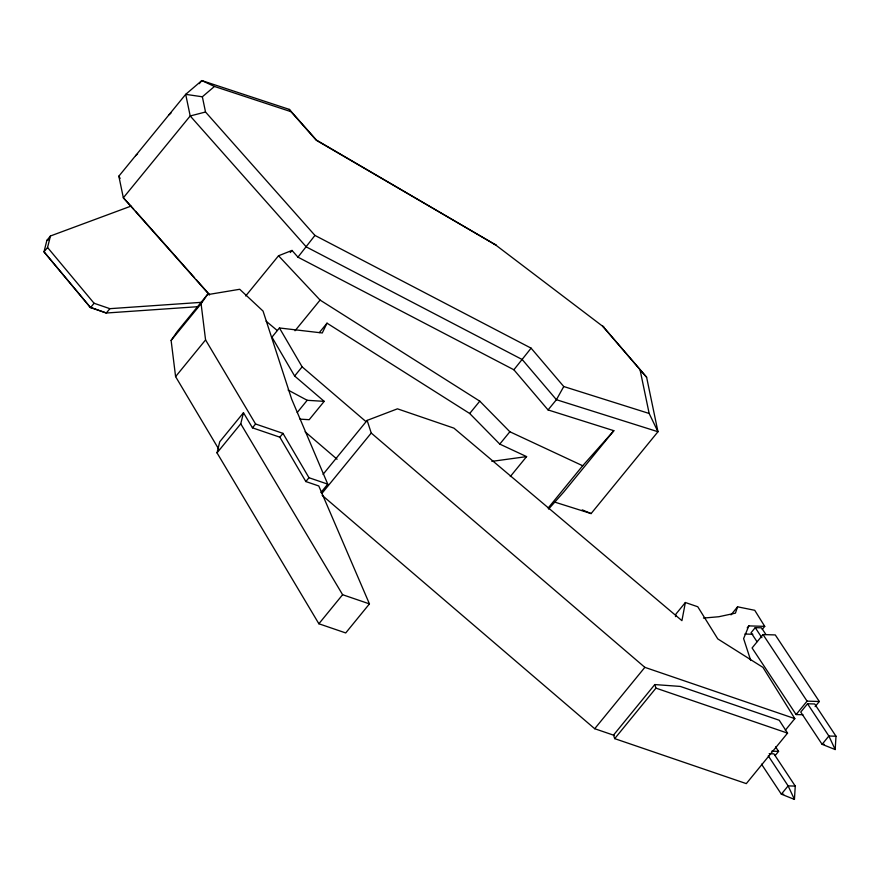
<?xml version="1.0" encoding="UTF-8"?>
<svg xmlns="http://www.w3.org/2000/svg" width="880" height="880" viewBox="0 0 880 880"><rect width="100%" height="100%" fill="white"/><g stroke="black" fill="none" stroke-linecap="round" stroke-linejoin="round"><path stroke-width="1.32" d="M761.497 764.159L781.352 794.178L794.442 799.414L795.256 786.093L773.927 753.852L769.175 753.709M835.175 749.54L836 736.23L814.671 703.978L807.543 703.769L800.756 712.063L822.096 744.315L835.175 749.54L828.872 736.021L807.543 703.769M675.477 616.616L675.961 614.02L685.366 602.514L697.774 606.76L717.772 638.902L762.96 667.403L794.816 718.619L785.301 730.257M685.366 602.514L681.923 620.664L453.904 428.131L397.452 408.826L367.136 420.398L323.048 474.364M217.019 452.87L219.736 441.76L243.474 412.72L252.45 427.823L279.851 437.184L305.844 481.547L318.78 485.969L369.446 603.889L345.719 632.94L318.879 623.766L217.019 452.87L240.757 423.819L243.474 412.72M131.021 206.107L50.457 235.983L46.893 240.339L44 251.845L90.53 307.615L106.326 313.016L197.879 306.691M201.773 302.313L109.879 308.671L94.083 303.27L90.53 307.615L44 251.845L47.553 247.489L50.457 235.983M762.256 629.387L764.731 626.362L754.743 610.302L737.583 606.815L735.427 613.151L718.795 616.737L703.472 618.079M764.731 626.362L748.836 625.889L743.611 638.605L750.728 660.484M510.312 476.531L526.592 456.61L499.774 444.103L469.7 413.501L327.019 323.18L322.256 332.97L279.444 327.976L271.953 337.15L294.635 376.013L324.192 401.357L309.199 419.705L300.047 419.133M209.528 294.998L123.343 197.791L118.844 176.176L185.691 94.347L201.817 80.586L289.311 109.395L316.459 140.107L496.177 245.223L316.25 140.239L290.994 111.672L214.456 86.46L202.356 96.789L205.524 112.013L314.941 235.411L531.102 348.161L563.761 386.529L556.413 399.707L548.053 409.926L513.876 369.776L297.957 257.158L291.995 250.437L278.531 255.772L245.685 295.977M218.658 449.009L175.593 376.618L171.116 340.439L177.375 331.375L207.35 294.679L239.712 289.278L263.054 311.091L291.654 399.113L327.756 484.143L320.903 492.536M171.116 340.439L201.091 303.743L207.35 294.679M314.941 235.411L297.957 257.158M531.102 348.161L513.876 369.776M199.309 83.655L201.817 80.586L214.456 86.46M109.879 308.671L106.326 313.016L89.441 306.9M175.593 376.618L205.568 339.922L201.091 303.743M290.268 252.549L291.995 250.437M295.02 330.77L320.089 300.08L278.531 255.772M319.308 332.618L327.019 323.18M294.635 376.013L302.126 366.839L279.444 327.976M252.45 427.823L255.574 423.995L282.975 433.367L308.968 477.719L327.756 484.143M297.209 412.533L307.197 400.301L324.192 401.357M279.851 437.184L282.975 433.367M305.844 481.547L308.968 477.719M321.97 493.35L371.239 433.037L367.136 420.398M469.7 413.501L479.787 401.159L509.861 431.761L582.692 465.751L613.855 430.694L548.053 409.926M318.879 623.766L342.617 594.715L369.446 603.889M499.774 444.103L509.861 431.761M548.119 508.079L582.692 465.751M613.855 430.694L563.706 492.063L548.581 509.091M554.653 502.073L591.107 513.579L657.965 431.739L646.613 377.234L602.635 326.084L646.613 377.234M322.146 495.308L594.704 728.717L644.853 667.348L794.816 718.619M654.797 684.563L613.547 735.053L614.702 738.628L746.306 783.618L787.556 733.128L779.251 720.258L680.284 686.422L654.797 684.563L655.952 688.127L787.556 733.128M614.702 738.628L655.952 688.127M730.983 614.889L737.583 606.815M747.186 627.902L748.836 625.889M765.93 634.535L761.497 627.825L755.227 627.638L751.08 632.72L756.998 641.663M815.1 706.662L819.313 701.503L775.28 634.931L763.037 634.568L752.081 647.966L796.114 714.549L802.923 714.747M796.114 714.549L807.07 701.14L819.313 701.503M775.203 755.502L778.569 751.377L775.588 746.856M168.982 114.807L170.995 113.08M135.553 155.716L137.566 154M46.893 240.339L49.445 239.393M205.524 112.013L190.201 115.962L123.343 197.791L133.749 209.176M491.865 461.373L526.592 456.61M744.887 634.029L752.84 634.271M836 736.23L828.872 736.021L822.096 744.315L824.472 744.392M771.771 751.168L778.569 751.377M795.256 786.093L788.128 785.884L781.352 794.178L783.728 794.255M202.356 96.789L185.691 94.347L190.201 115.962L306.317 246.928L522.225 359.546L556.413 399.707L657.965 431.739L649.154 413.468L640.123 370.117M563.761 386.529L649.154 413.468M594.704 728.717L614.097 735.35M582.263 509.872L591.107 513.579M288.09 390.049L307.197 400.301M320.089 300.08L479.787 401.159M493.933 243.672L604.197 327.415M266.112 321.178L277.189 330.473M371.239 433.037L644.853 667.348M302.126 366.839L366.025 421.652M305.129 431.816L337.084 459.228M135.564 211.222L194.601 277.805M196.416 279.862L209.132 294.195M47.553 247.489L94.083 303.27M289.311 109.395L290.994 111.672M763.037 634.568L807.07 701.14M755.227 627.638L761.882 637.703M768.273 755.865L788.128 785.884L794.442 799.414M240.757 423.819L342.617 594.715M205.568 339.922L255.574 423.995M118.844 176.176L120.131 178.398"/></g></svg>
